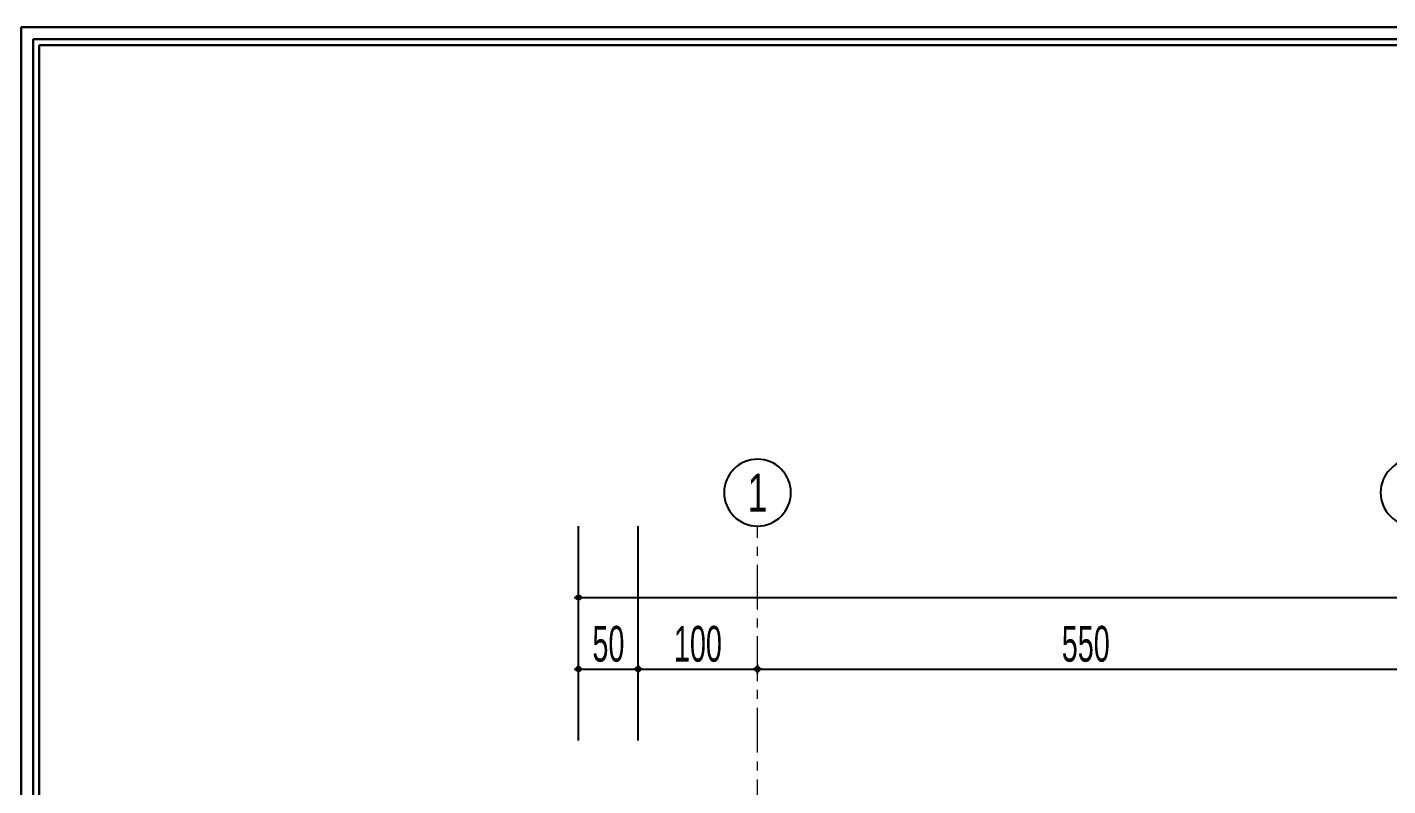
# Model space of a CAD drawing. Extents: x 386248 to 427517, y 4539405 to 4542296.
# Drawn here: x 398391 to 399531, y 4541660 to 4542296 of the extents above; entities that cross this region are included whole.
import ezdxf
from ezdxf.enums import TextEntityAlignment as Align

# ---------------------------------------------------------------- set-up
doc = ezdxf.new("R2010")
doc.units = 0
doc.linetypes.add('CENTER', pattern=[2, 1.25, -0.25, 0.25, -0.25])
doc.linetypes.add('CENTERX2', pattern=[4, 2.5, -0.5, 0.5, -0.5])
for name, color, linetype, lineweight in [('AKS', 251, 'CENTERX2', 20), ('AKS YAZISI', 4, 'Continuous', 25), ('ASIK', 3, 'Continuous', 20), ('DIŞ 2', 167, 'Continuous', 25), ('GOR1', 51, 'Continuous', 25), ('OLCU10', 2, 'Continuous', 25), ('YAZILAR', 1, 'Continuous', 30)]:
    doc.layers.add(name, color=color, linetype=linetype, lineweight=lineweight)
doc.styles.add('T', font='ISOt.shx', dxfattribs={"width": 0.6})
doc.styles.add('UNIV', font='', dxfattribs={"width": 0.7})
doc.styles.get('UNIV').set_extended_font_data('Comic Sans MS')
doc.dimstyles.new('DOT2', dxfattribs={"dimtxt": 20, "dimasz": 0.7, "dimexe": 5, "dimexo": 5, "dimgap": 6, "dimtad": 1, "dimdec": 0, "dimdsep": 46, "dimtxsty": 'T', "dimblk1": 'SEL2', "dimblk2": 'SEL2', "dimsah": 1, "dimcen": 0, "dimse1": 1, "dimse2": 1, "dimclrd": 256, "dimclre": 256, "dimclrt": 256, "dimadec": 0, "dimazin": 0, "dimtfac": 1, "dimtdec": 0, "dimtix": 1, "dimtmove": 2, "dimatfit": 3, "dimldrblk": 'SEL2', "dimfxl": 1, "dimtolj": 1, "dimtzin": 0, "dimarcsym": 0})

# ---------------------------------------------------------------- blocks, each defined once
blk = doc.blocks.new('SEL2')
at = {"layer": 'OLCU10'}
for p, q in [((5.25, 0), (-5.25, 0)), ((0, 5.25), (0, -3.95))]:
    blk.add_line(p, q, dxfattribs=at)
blk.add_circle((0, 0), 2.75, dxfattribs=at)
blk = doc.blocks.new('*D2697')
at = {"layer": 'Defpoints', "color": 0}
for p in [(400421.4, 4541817.4), (398852.9, 4541727.4), (400421.4, 4541727.4)]:
    blk.add_point(p, dxfattribs=at)
at = {"layer": 'DIŞ 2', "lineweight": -2}
blk.add_line((398853.6, 4541817.4), (400420.7, 4541817.4), dxfattribs=at)
at = {"layer": 'DIŞ 2', "linetype": 'ByBlock', "lineweight": -2, "xscale": 0.7, "yscale": 0.7, "zscale": 0.7, "rotation": 180}
blk.add_blockref('SEL2', (398852.9, 4541817.4), dxfattribs=at)
at = {"layer": 'DIŞ 2', "linetype": 'ByBlock', "lineweight": -2, "xscale": 0.7, "yscale": 0.7, "zscale": 0.7}
blk.add_blockref('SEL2', (400421.4, 4541817.4), dxfattribs=at)
at = {"layer": 'DIŞ 2', "insert": (399637.1, 4541838.4), "char_height": 30, "attachment_point": 5, "style": 'T'}
blk.add_mtext('\\A1;1569', dxfattribs=at)
blk = doc.blocks.new('*D2698')
at = {"layer": 'Defpoints', "color": 0}
for p in [(398902.9, 4541777.4), (399002.9, 4541777.4), (399002.9, 4541757.4)]:
    blk.add_point(p, dxfattribs=at)
at = {"layer": 'GOR1', "lineweight": -2}
blk.add_line((398903.6, 4541757.4), (399002.2, 4541757.4), dxfattribs=at)
at = {"layer": 'GOR1', "linetype": 'ByBlock', "lineweight": -2, "xscale": 0.7, "yscale": 0.7, "zscale": 0.7, "rotation": 180}
blk.add_blockref('SEL2', (398902.9, 4541757.4), dxfattribs=at)
at = {"layer": 'GOR1', "linetype": 'ByBlock', "lineweight": -2, "xscale": 0.7, "yscale": 0.7, "zscale": 0.7}
blk.add_blockref('SEL2', (399002.9, 4541757.4), dxfattribs=at)
at = {"layer": 'GOR1', "insert": (398952.9, 4541778.4), "char_height": 30, "attachment_point": 5, "style": 'T'}
blk.add_mtext('\\A1;100', dxfattribs=at)
blk = doc.blocks.new('*D2699')
at = {"layer": 'ASIK', "lineweight": -2}
blk.add_line((399003.6, 4541757.4), (399552.2, 4541757.4), dxfattribs=at)
at = {"layer": 'Defpoints', "color": 0}
for p in [(399552.9, 4541789.5), (399002.9, 4541777.4), (399552.9, 4541757.4)]:
    blk.add_point(p, dxfattribs=at)
at = {"layer": 'ASIK', "linetype": 'ByBlock', "lineweight": -2, "xscale": 0.7, "yscale": 0.7, "zscale": 0.7, "rotation": 180}
blk.add_blockref('SEL2', (399002.9, 4541757.4), dxfattribs=at)
at = {"layer": 'ASIK', "linetype": 'ByBlock', "lineweight": -2, "xscale": 0.7, "yscale": 0.7, "zscale": 0.7}
blk.add_blockref('SEL2', (399552.9, 4541757.4), dxfattribs=at)
at = {"layer": 'ASIK', "insert": (399277.9, 4541778.4), "char_height": 30, "attachment_point": 5, "style": 'T'}
blk.add_mtext('\\A1;550', dxfattribs=at)
blk = doc.blocks.new('AKS-NO')
blk.add_circle((0, 0), 35)
at = {"color": 7, "style": 'UNIV', "width": 0.7}
blk.add_attdef('AKS-NO', text='', height=40, dxfattribs=at).set_placement((0, 0), align=Align.MIDDLE)
blk = doc.blocks.new('*D2736')
at = {"layer": 'Defpoints', "color": 0}
for p in [(398852.9, 4541787.4), (398902.9, 4541787.4), (398902.9, 4541757.4)]:
    blk.add_point(p, dxfattribs=at)
at = {"layer": 'GOR1', "lineweight": -2}
blk.add_line((398853.6, 4541757.4), (398902.2, 4541757.4), dxfattribs=at)
at = {"layer": 'GOR1', "linetype": 'ByBlock', "lineweight": -2, "xscale": 0.7, "yscale": 0.7, "zscale": 0.7, "rotation": 180}
blk.add_blockref('SEL2', (398852.9, 4541757.4), dxfattribs=at)
at = {"layer": 'GOR1', "linetype": 'ByBlock', "lineweight": -2, "xscale": 0.7, "yscale": 0.7, "zscale": 0.7}
blk.add_blockref('SEL2', (398902.9, 4541757.4), dxfattribs=at)
at = {"layer": 'GOR1', "insert": (398877.9, 4541778.4), "char_height": 30, "attachment_point": 5, "style": 'T'}
blk.add_mtext('\\A1;50', dxfattribs=at)

msp = doc.modelspace()

# ---------------------------------------------------------------- linework, layer by layer
at = {"layer": 'AKS', "linetype": 'CENTER', "ltscale": 30}
msp.add_line((399002.858, 4541627.375), (399002.858, 4541877.375), dxfattribs=at)
at = {"layer": 'GOR1'}
for p, q in [((398852.858, 4541697.375), (398852.858, 4541877.375)), ((398902.858, 4541697.375), (398902.858, 4541877.375))]:
    msp.add_line(p, q, dxfattribs=at)
at = {"layer": 'YAZILAR', "color": 133, "ltscale": 5}
for points in [[(398385.858, 4542295.7), (400925.067, 4542295.7), (400925.067, 4539405.231), (398385.858, 4539405.231)], [(398395.858, 4542285.7), (400915.067, 4542285.7), (400915.067, 4539415.231), (398395.858, 4539415.231)], [(398400.858, 4542280.7), (400910.067, 4542280.7), (400910.067, 4539420.231), (398400.858, 4539420.231)]]:
    msp.add_lwpolyline(points, close=True, dxfattribs=at)

# ---------------------------------------------------------------- block references
at = {"layer": 'AKS YAZISI'}
ref = msp.add_blockref('AKS-NO', (399002.858, 4541905.375), dxfattribs=dict(at, xscale=-0.8000000000029103, yscale=0.8000000000029103, zscale=0.8, rotation=180.0000000005319))
ref.add_attrib('AKS-NO', '1', dxfattribs={"layer": '0', "color": 7, "height": 32, "style": 'UNIV', "width": 0.7}).set_placement((399002.858, 4541905.375), align=Align.MIDDLE)
ref = msp.add_blockref('AKS-NO', (399552.942, 4541905.375), dxfattribs=dict(at, xscale=-0.8000000000029103, yscale=0.8000000000029103, zscale=0.8, rotation=180.0000000005319))
ref.add_attrib('AKS-NO', '2', dxfattribs={"layer": '0', "color": 7, "height": 32, "style": 'UNIV', "width": 0.7}).set_placement((399552.942, 4541905.375), align=Align.MIDDLE)

# ---------------------------------------------------------------- dimensions: what is measured, and where the dimension line sits
at = {"layer": 'ASIK'}
dim = msp.add_linear_dim(base=(399552.942, 4541757.375), p1=(399002.858, 4541777.375), p2=(399552.942, 4541789.547), dimstyle='DOT2', override={"dimtxt": 30, "dimtxsty": 'T', "dimldrblk": 'SEL2'}, dxfattribs=at)
dim.commit()
dim.dimension.update_dxf_attribs({"geometry": '*D2699', "text_midpoint": (399277.9, 4541778.375)})
at = {"layer": 'DIŞ 2'}
dim = msp.add_linear_dim(base=(400421.363, 4541817.375), p1=(398852.858, 4541727.375), p2=(400421.363, 4541727.375), dimstyle='DOT2', override={"dimtxt": 30, "dimtxsty": 'T', "dimldrblk": 'SEL2'}, dxfattribs=at)
dim.commit()
dim.dimension.update_dxf_attribs({"geometry": '*D2697', "text_midpoint": (399637.11, 4541838.375)})
at = {"layer": 'GOR1'}
for base, p1, p2, picture, middle in [((398902.858, 4541757.375), (398852.858, 4541787.375), (398902.858, 4541787.375), '*D2736', (398877.858, 4541778.375)), ((399002.858, 4541757.375), (398902.858, 4541777.375), (399002.858, 4541777.375), '*D2698', (398952.858, 4541778.375))]:
    dim = msp.add_linear_dim(base=base, p1=p1, p2=p2, dimstyle='DOT2', override={"dimtxt": 30, "dimtxsty": 'T', "dimldrblk": 'SEL2'}, dxfattribs=at)
    dim.commit()
    dim.dimension.update_dxf_attribs({"geometry": picture, "text_midpoint": middle})

doc.saveas('drawing.dxf')
